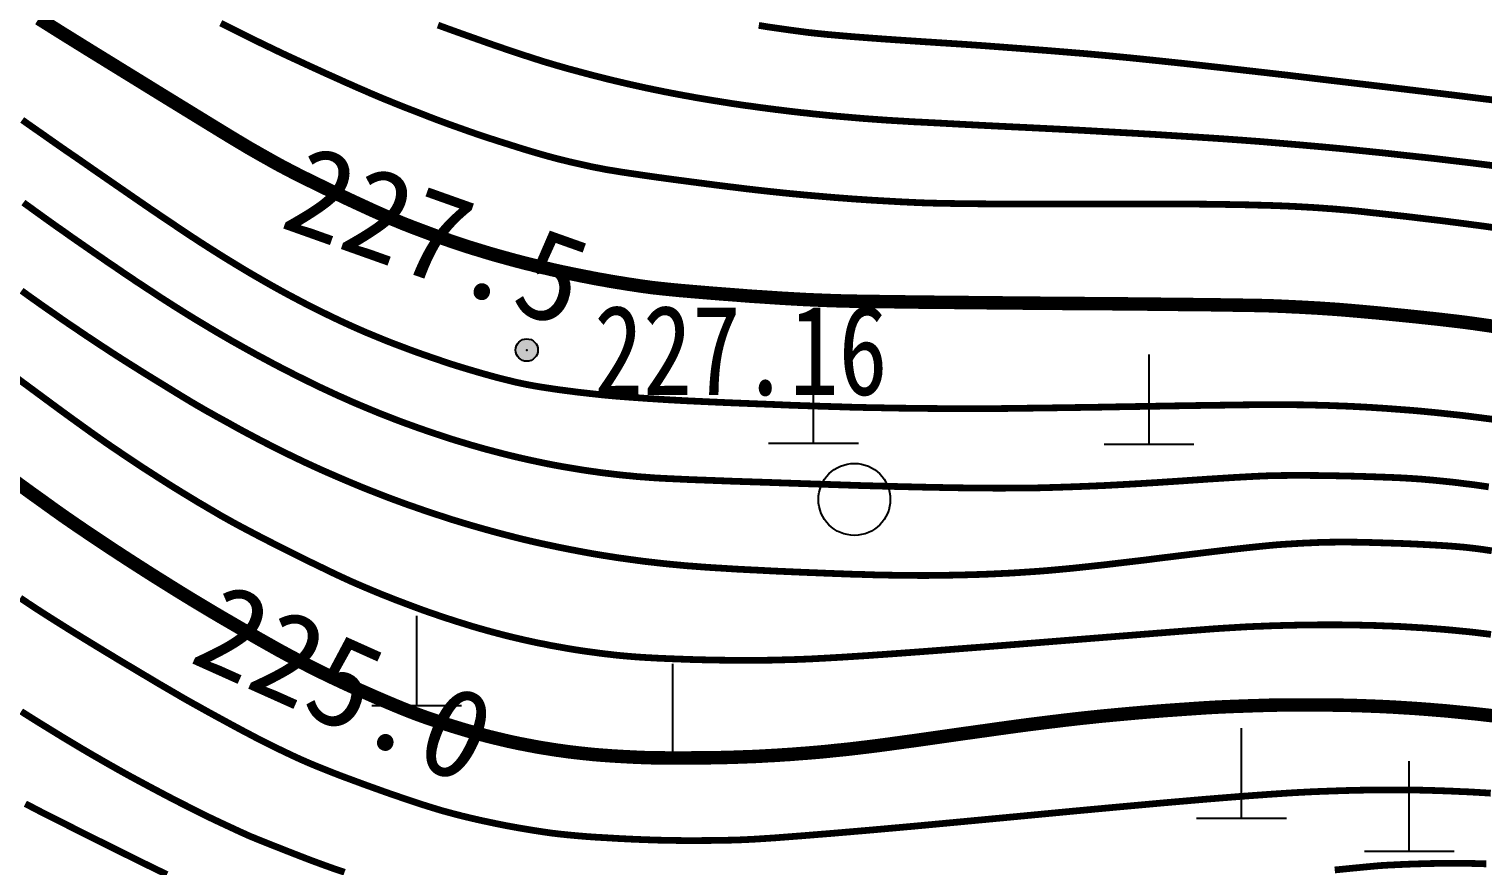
# Model space of a CAD drawing. Extents: x 36524600 to 36525730, y 2746759 to 2747713.
# Drawn here: x 36525076.97 to 36525093.15, y 2747441.05 to 2747450.36 of the extents above; entities that cross this region are included whole.
import ezdxf
from ezdxf.enums import TextEntityAlignment as Align

# ---------------------------------------------------------------- set-up
doc = ezdxf.new("R2010")
doc.units = 0
doc.header["$LTSCALE"] = 1000
doc.header["$MEASUREMENT"] = 0
for name, color, linetype in [('DGX', 251, 'Continuous'), ('DLDW', 11, 'Continuous'), ('GCD', 252, 'Continuous'), ('PP-DX-PT', 251, 'Continuous'), ('ZBTZ', 3, 'Continuous'), ('ZDH', 1, 'Continuous')]:
    doc.layers.add(name, color=color, linetype=linetype)
doc.styles.add('正等线体', font='宋体.shx', dxfattribs={"bigfont": '@@gbcbig.shx'})

# ---------------------------------------------------------------- blocks, each defined once
blk = doc.blocks.new('gc326')
blk.add_circle((0, 0), 0.8)
blk = doc.blocks.new('gc200')
h = blk.add_hatch(color=256)
edge = h.paths.add_edge_path()
edge.add_arc((0, 0), 0.25, 0, 360)
blk.add_circle((0, 0), 0.25)
blk = doc.blocks.new('Gc111')
for p, q in [((0, 0), (0, 2)), ((-1, 0), (1, 0))]:
    blk.add_line(p, q)
blk = doc.blocks.new('dxt')
at = {"layer": 'DGX', "color": 253, "linetype": 'Continuous', "flags": 128}
for points, const_width in [([(36525078.507, 2747440.954), (36525078.358, 2747441.026), (36525078.197, 2747441.105), (36525078.025, 2747441.19), (36525077.841, 2747441.282), (36525077.66, 2747441.372), (36525077.496, 2747441.454), (36525077.35, 2747441.528), (36525077.22, 2747441.594), (36525077.106, 2747441.651), (36525077.01, 2747441.701), (36525076.931, 2747441.742)], 0.075), ([(36525093.189, 2747441.073), (36525093.139, 2747441.074), (36525093.09, 2747441.076), (36525093.04, 2747441.077), (36525092.991, 2747441.078), (36525092.941, 2747441.078), (36525092.892, 2747441.079), (36525092.842, 2747441.079), (36525092.792, 2747441.079), (36525092.743, 2747441.079), (36525092.693, 2747441.078), (36525092.643, 2747441.078), (36525092.594, 2747441.077), (36525092.544, 2747441.076), (36525092.495, 2747441.075), (36525092.445, 2747441.073), (36525092.395, 2747441.072), (36525092.346, 2747441.07), (36525092.296, 2747441.068), (36525092.247, 2747441.066), (36525092.197, 2747441.064), (36525092.148, 2747441.061), (36525092.098, 2747441.059), (36525092.048, 2747441.056), (36525091.999, 2747441.053), (36525091.911, 2747441.045), (36525091.745, 2747441.029), (36525091.501, 2747441.005)], 0.075), ([(36525080.483, 2747440.979), (36525080.357, 2747441.022), (36525080.232, 2747441.067), (36525080.107, 2747441.113), (36525079.983, 2747441.161), (36525079.865, 2747441.207), (36525079.761, 2747441.248), (36525079.67, 2747441.284), (36525079.592, 2747441.315), (36525079.527, 2747441.341), (36525079.476, 2747441.362), (36525079.438, 2747441.377), (36525079.413, 2747441.388), (36525079.391, 2747441.398), (36525079.363, 2747441.411), (36525079.329, 2747441.426), (36525079.288, 2747441.445), (36525079.241, 2747441.467), (36525079.187, 2747441.492), (36525079.127, 2747441.52), (36525079.061, 2747441.551), (36525078.987, 2747441.586), (36525078.905, 2747441.626), (36525078.815, 2747441.671), (36525078.717, 2747441.721), (36525078.61, 2747441.775), (36525078.495, 2747441.835), (36525078.372, 2747441.9), (36525078.241, 2747441.97), (36525078.104, 2747442.044), (36525077.963, 2747442.122), (36525077.819, 2747442.204), (36525077.671, 2747442.289), (36525077.52, 2747442.378), (36525077.365, 2747442.471), (36525077.207, 2747442.568), (36525077.045, 2747442.668), (36525076.885, 2747442.769)], 0.075), ([(36525076.875, 2747444.031), (36525076.96, 2747443.973), (36525077.056, 2747443.91), (36525077.163, 2747443.841), (36525077.28, 2747443.767), (36525077.409, 2747443.686), (36525077.548, 2747443.6), (36525077.697, 2747443.509), (36525077.858, 2747443.411), (36525078.019, 2747443.314), (36525078.17, 2747443.224), (36525078.311, 2747443.14), (36525078.442, 2747443.062), (36525078.564, 2747442.991), (36525078.675, 2747442.926), (36525078.777, 2747442.868), (36525078.869, 2747442.817), (36525078.955, 2747442.769), (36525079.037, 2747442.724), (36525079.118, 2747442.68), (36525079.195, 2747442.638), (36525079.269, 2747442.598), (36525079.341, 2747442.559), (36525079.41, 2747442.523), (36525079.476, 2747442.488), (36525079.541, 2747442.454), (36525079.607, 2747442.421), (36525079.672, 2747442.389), (36525079.738, 2747442.356), (36525079.803, 2747442.325), (36525079.87, 2747442.293), (36525079.936, 2747442.262), (36525080.002, 2747442.232), (36525080.073, 2747442.201), (36525080.153, 2747442.167), (36525080.242, 2747442.131), (36525080.34, 2747442.092), (36525080.446, 2747442.051), (36525080.562, 2747442.008), (36525080.686, 2747441.962), (36525080.819, 2747441.914), (36525080.953, 2747441.866), (36525081.078, 2747441.823), (36525081.194, 2747441.783), (36525081.303, 2747441.747), (36525081.403, 2747441.715), (36525081.494, 2747441.687), (36525081.577, 2747441.662), (36525081.652, 2747441.642), (36525081.723, 2747441.623), (36525081.794, 2747441.605), (36525081.864, 2747441.588), (36525081.936, 2747441.571), (36525082.007, 2747441.555), (36525082.078, 2747441.54), (36525082.149, 2747441.525), (36525082.221, 2747441.51), (36525082.293, 2747441.496), (36525082.365, 2747441.483), (36525082.436, 2747441.47), (36525082.508, 2747441.458), (36525082.58, 2747441.446), (36525082.653, 2747441.435), (36525082.725, 2747441.424), (36525082.797, 2747441.414), (36525082.874, 2747441.405), (36525082.96, 2747441.396), (36525083.056, 2747441.387), (36525083.161, 2747441.378), (36525083.274, 2747441.37), (36525083.398, 2747441.363), (36525083.53, 2747441.355), (36525083.672, 2747441.348), (36525083.818, 2747441.342), (36525083.964, 2747441.337), (36525084.11, 2747441.334), (36525084.257, 2747441.332), (36525084.403, 2747441.332), (36525084.55, 2747441.333), (36525084.696, 2747441.335), (36525084.843, 2747441.338), (36525085.02, 2747441.346), (36525085.258, 2747441.361), (36525085.557, 2747441.384), (36525085.917, 2747441.413), (36525086.339, 2747441.449), (36525086.821, 2747441.492), (36525087.364, 2747441.543), (36525087.969, 2747441.6), (36525088.576, 2747441.658), (36525089.127, 2747441.709), (36525089.624, 2747441.754), (36525090.064, 2747441.792), (36525090.449, 2747441.823), (36525090.779, 2747441.847), (36525091.053, 2747441.865), (36525091.271, 2747441.876), (36525091.458, 2747441.883), (36525091.637, 2747441.889), (36525091.808, 2747441.893), (36525091.971, 2747441.895), (36525092.125, 2747441.896), (36525092.272, 2747441.896), (36525092.411, 2747441.894), (36525092.543, 2747441.891), (36525092.666, 2747441.887), (36525092.781, 2747441.883), (36525092.888, 2747441.878), (36525092.987, 2747441.874), (36525093.078, 2747441.869), (36525093.162, 2747441.864), (36525093.237, 2747441.859)], 0.075), ([(36525093.284, 2747442.717), (36525093.203, 2747442.727), (36525093.123, 2747442.736), (36525093.042, 2747442.745), (36525092.961, 2747442.753), (36525092.881, 2747442.761), (36525092.8, 2747442.769), (36525092.719, 2747442.777), (36525092.639, 2747442.783), (36525092.558, 2747442.79), (36525092.477, 2747442.796), (36525092.396, 2747442.802), (36525092.315, 2747442.807), (36525092.234, 2747442.812), (36525092.154, 2747442.817), (36525092.073, 2747442.821), (36525091.992, 2747442.825), (36525091.911, 2747442.828), (36525091.83, 2747442.831), (36525091.749, 2747442.834), (36525091.668, 2747442.836), (36525091.587, 2747442.838), (36525091.506, 2747442.839), (36525091.425, 2747442.84), (36525091.344, 2747442.841), (36525091.263, 2747442.841), (36525091.185, 2747442.841), (36525091.115, 2747442.841), (36525091.052, 2747442.841), (36525090.997, 2747442.841), (36525090.949, 2747442.841), (36525090.908, 2747442.841), (36525090.874, 2747442.84), (36525090.848, 2747442.84), (36525090.821, 2747442.839), (36525090.785, 2747442.838), (36525090.741, 2747442.837), (36525090.688, 2747442.835), (36525090.626, 2747442.833), (36525090.555, 2747442.831), (36525090.476, 2747442.828), (36525090.388, 2747442.825), (36525090.29, 2747442.821), (36525090.18, 2747442.816), (36525090.059, 2747442.809), (36525089.927, 2747442.8), (36525089.783, 2747442.79), (36525089.627, 2747442.779), (36525089.46, 2747442.766), (36525089.282, 2747442.751), (36525089.095, 2747442.734), (36525088.902, 2747442.716), (36525088.703, 2747442.695), (36525088.499, 2747442.672), (36525088.288, 2747442.646), (36525088.072, 2747442.619), (36525087.85, 2747442.589), (36525087.622, 2747442.557), (36525087.4, 2747442.526), (36525087.197, 2747442.497), (36525087.012, 2747442.471), (36525086.846, 2747442.447), (36525086.698, 2747442.427), (36525086.569, 2747442.409), (36525086.458, 2747442.394), (36525086.366, 2747442.382), (36525086.283, 2747442.372), (36525086.2, 2747442.362), (36525086.116, 2747442.352), (36525086.033, 2747442.343), (36525085.95, 2747442.335), (36525085.867, 2747442.326), (36525085.784, 2747442.318), (36525085.7, 2747442.311), (36525085.617, 2747442.304), (36525085.534, 2747442.298), (36525085.45, 2747442.291), (36525085.367, 2747442.286), (36525085.283, 2747442.28), (36525085.2, 2747442.276), (36525085.116, 2747442.271), (36525085.033, 2747442.267), (36525084.949, 2747442.264), (36525084.866, 2747442.261), (36525084.782, 2747442.258), (36525084.698, 2747442.256), (36525084.615, 2747442.254), (36525084.531, 2747442.253), (36525084.447, 2747442.252), (36525084.364, 2747442.252), (36525084.284, 2747442.251), (36525084.21, 2747442.251), (36525084.144, 2747442.251), (36525084.084, 2747442.251), (36525084.032, 2747442.252), (36525083.986, 2747442.252), (36525083.948, 2747442.252), (36525083.916, 2747442.253), (36525083.885, 2747442.253), (36525083.849, 2747442.254), (36525083.808, 2747442.256), (36525083.761, 2747442.258), (36525083.71, 2747442.26), (36525083.654, 2747442.263), (36525083.592, 2747442.266), (36525083.526, 2747442.27), (36525083.457, 2747442.274), (36525083.388, 2747442.279), (36525083.319, 2747442.284), (36525083.25, 2747442.29), (36525083.182, 2747442.297), (36525083.113, 2747442.304), (36525083.044, 2747442.312), (36525082.976, 2747442.32), (36525082.907, 2747442.33), (36525082.839, 2747442.339), (36525082.77, 2747442.35), (36525082.702, 2747442.361), (36525082.634, 2747442.372), (36525082.566, 2747442.385), (36525082.498, 2747442.398), (36525082.43, 2747442.411), (36525082.363, 2747442.425), (36525082.295, 2747442.44), (36525082.228, 2747442.456), (36525082.161, 2747442.472), (36525082.094, 2747442.488), (36525082.027, 2747442.506), (36525081.96, 2747442.523), (36525081.893, 2747442.542), (36525081.827, 2747442.561), (36525081.761, 2747442.581), (36525081.695, 2747442.601), (36525081.628, 2747442.622), (36525081.563, 2747442.643), (36525081.497, 2747442.665), (36525081.431, 2747442.687), (36525081.366, 2747442.71), (36525081.297, 2747442.735), (36525081.22, 2747442.764), (36525081.135, 2747442.798), (36525081.043, 2747442.836), (36525080.943, 2747442.878), (36525080.836, 2747442.924), (36525080.721, 2747442.975), (36525080.598, 2747443.029), (36525080.472, 2747443.087), (36525080.348, 2747443.145), (36525080.224, 2747443.205), (36525080.102, 2747443.266), (36525079.981, 2747443.328), (36525079.862, 2747443.391), (36525079.744, 2747443.455), (36525079.627, 2747443.521), (36525079.512, 2747443.586), (36525079.401, 2747443.65), (36525079.294, 2747443.712), (36525079.191, 2747443.772), (36525079.091, 2747443.83), (36525078.995, 2747443.887), (36525078.902, 2747443.943), (36525078.813, 2747443.996), (36525078.726, 2747444.049), (36525078.64, 2747444.102), (36525078.553, 2747444.156), (36525078.467, 2747444.21), (36525078.38, 2747444.264), (36525078.295, 2747444.318), (36525078.209, 2747444.373), (36525078.123, 2747444.428), (36525078.038, 2747444.483), (36525077.952, 2747444.539), (36525077.867, 2747444.595), (36525077.783, 2747444.651), (36525077.698, 2747444.707), (36525077.614, 2747444.764), (36525077.529, 2747444.821), (36525077.445, 2747444.879), (36525077.352, 2747444.943), (36525077.241, 2747445.022), (36525077.112, 2747445.115), (36525076.964, 2747445.221), (36525076.798, 2747445.342)], 0.15), ([(36525076.889, 2747447.45), (36525076.979, 2747447.385), (36525077.069, 2747447.321), (36525077.16, 2747447.257), (36525077.251, 2747447.194), (36525077.342, 2747447.13), (36525077.433, 2747447.068), (36525077.525, 2747447.006), (36525077.616, 2747446.944), (36525077.709, 2747446.883), (36525077.801, 2747446.822), (36525077.894, 2747446.761), (36525077.987, 2747446.701), (36525078.08, 2747446.642), (36525078.174, 2747446.583), (36525078.268, 2747446.524), (36525078.362, 2747446.466), (36525078.452, 2747446.411), (36525078.533, 2747446.361), (36525078.606, 2747446.316), (36525078.67, 2747446.277), (36525078.725, 2747446.244), (36525078.772, 2747446.215), (36525078.81, 2747446.193), (36525078.839, 2747446.175), (36525078.868, 2747446.159), (36525078.904, 2747446.138), (36525078.947, 2747446.113), (36525078.998, 2747446.085), (36525079.056, 2747446.052), (36525079.122, 2747446.016), (36525079.195, 2747445.976), (36525079.275, 2747445.931), (36525079.359, 2747445.885), (36525079.444, 2747445.84), (36525079.529, 2747445.795), (36525079.614, 2747445.751), (36525079.7, 2747445.707), (36525079.786, 2747445.664), (36525079.872, 2747445.622), (36525079.959, 2747445.58), (36525080.045, 2747445.539), (36525080.132, 2747445.499), (36525080.22, 2747445.459), (36525080.308, 2747445.42), (36525080.396, 2747445.382), (36525080.484, 2747445.344), (36525080.572, 2747445.307), (36525080.661, 2747445.27), (36525080.75, 2747445.234), (36525080.84, 2747445.199), (36525080.929, 2747445.164), (36525081.019, 2747445.13), (36525081.109, 2747445.097), (36525081.199, 2747445.064), (36525081.29, 2747445.033), (36525081.381, 2747445.001), (36525081.472, 2747444.971), (36525081.563, 2747444.941), (36525081.654, 2747444.911), (36525081.746, 2747444.883), (36525081.838, 2747444.855), (36525081.93, 2747444.828), (36525082.022, 2747444.802), (36525082.115, 2747444.776), (36525082.207, 2747444.751), (36525082.3, 2747444.727), (36525082.393, 2747444.703), (36525082.486, 2747444.68), (36525082.58, 2747444.658), (36525082.673, 2747444.637), (36525082.767, 2747444.617), (36525082.861, 2747444.597), (36525082.955, 2747444.578), (36525083.049, 2747444.56), (36525083.144, 2747444.542), (36525083.238, 2747444.525), (36525083.333, 2747444.509), (36525083.427, 2747444.494), (36525083.522, 2747444.479), (36525083.617, 2747444.466), (36525083.712, 2747444.453), (36525083.807, 2747444.44), (36525083.903, 2747444.429), (36525083.998, 2747444.418), (36525084.093, 2747444.408), (36525084.189, 2747444.399), (36525084.284, 2747444.39), (36525084.38, 2747444.383), (36525084.48, 2747444.375), (36525084.588, 2747444.368), (36525084.706, 2747444.361), (36525084.831, 2747444.353), (36525084.965, 2747444.346), (36525085.108, 2747444.339), (36525085.259, 2747444.331), (36525085.419, 2747444.324), (36525085.58, 2747444.317), (36525085.733, 2747444.311), (36525085.879, 2747444.305), (36525086.017, 2747444.3), (36525086.148, 2747444.295), (36525086.272, 2747444.292), (36525086.389, 2747444.288), (36525086.498, 2747444.286), (36525086.604, 2747444.284), (36525086.709, 2747444.282), (36525086.815, 2747444.282), (36525086.921, 2747444.281), (36525087.026, 2747444.282), (36525087.132, 2747444.283), (36525087.237, 2747444.285), (36525087.343, 2747444.287), (36525087.449, 2747444.29), (36525087.554, 2747444.293), (36525087.66, 2747444.297), (36525087.765, 2747444.302), (36525087.871, 2747444.307), (36525087.976, 2747444.313), (36525088.082, 2747444.32), (36525088.187, 2747444.327), (36525088.301, 2747444.336), (36525088.433, 2747444.348), (36525088.583, 2747444.362), (36525088.751, 2747444.38), (36525088.937, 2747444.4), (36525089.14, 2747444.424), (36525089.361, 2747444.45), (36525089.6, 2747444.48), (36525089.837, 2747444.509), (36525090.051, 2747444.535), (36525090.242, 2747444.558), (36525090.411, 2747444.577), (36525090.557, 2747444.593), (36525090.681, 2747444.606), (36525090.782, 2747444.616), (36525090.86, 2747444.623), (36525090.928, 2747444.628), (36525090.995, 2747444.632), (36525091.062, 2747444.636), (36525091.129, 2747444.64), (36525091.197, 2747444.643), (36525091.264, 2747444.646), (36525091.331, 2747444.649), (36525091.399, 2747444.651), (36525091.47, 2747444.652), (36525091.55, 2747444.653), (36525091.638, 2747444.653), (36525091.735, 2747444.652), (36525091.84, 2747444.65), (36525091.954, 2747444.647), (36525092.076, 2747444.643), (36525092.206, 2747444.639), (36525092.336, 2747444.634), (36525092.458, 2747444.628), (36525092.572, 2747444.622), (36525092.677, 2747444.616), (36525092.773, 2747444.61), (36525092.861, 2747444.603), (36525092.941, 2747444.596), (36525093.012, 2747444.588), (36525093.083, 2747444.58), (36525093.162, 2747444.569), (36525093.249, 2747444.556)], 0.075), ([(36525076.896, 2747449.35), (36525077.001, 2747449.276), (36525077.116, 2747449.196), (36525077.241, 2747449.108), (36525077.376, 2747449.014), (36525077.522, 2747448.914), (36525077.677, 2747448.806), (36525077.842, 2747448.692), (36525078.007, 2747448.578), (36525078.162, 2747448.471), (36525078.306, 2747448.372), (36525078.44, 2747448.281), (36525078.565, 2747448.197), (36525078.678, 2747448.121), (36525078.782, 2747448.052), (36525078.875, 2747447.991), (36525078.964, 2747447.934), (36525079.052, 2747447.878), (36525079.141, 2747447.822), (36525079.231, 2747447.767), (36525079.321, 2747447.712), (36525079.411, 2747447.658), (36525079.502, 2747447.605), (36525079.593, 2747447.552), (36525079.685, 2747447.5), (36525079.777, 2747447.449), (36525079.869, 2747447.399), (36525079.962, 2747447.35), (36525080.055, 2747447.301), (36525080.149, 2747447.254), (36525080.243, 2747447.207), (36525080.337, 2747447.161), (36525080.432, 2747447.116), (36525080.527, 2747447.072), (36525080.623, 2747447.029), (36525080.719, 2747446.987), (36525080.816, 2747446.947), (36525080.913, 2747446.907), (36525081.011, 2747446.868), (36525081.109, 2747446.831), (36525081.207, 2747446.794), (36525081.303, 2747446.759), (36525081.397, 2747446.726), (36525081.49, 2747446.694), (36525081.581, 2747446.663), (36525081.671, 2747446.633), (36525081.76, 2747446.605), (36525081.846, 2747446.579), (36525081.931, 2747446.554), (36525082.013, 2747446.53), (36525082.092, 2747446.508), (36525082.168, 2747446.487), (36525082.241, 2747446.468), (36525082.312, 2747446.451), (36525082.379, 2747446.434), (36525082.444, 2747446.42), (36525082.511, 2747446.406), (36525082.587, 2747446.392), (36525082.671, 2747446.378), (36525082.762, 2747446.364), (36525082.863, 2747446.349), (36525082.971, 2747446.335), (36525083.087, 2747446.32), (36525083.212, 2747446.306), (36525083.348, 2747446.291), (36525083.501, 2747446.277), (36525083.669, 2747446.264), (36525083.854, 2747446.251), (36525084.054, 2747446.238), (36525084.27, 2747446.226), (36525084.502, 2747446.215), (36525084.75, 2747446.204), (36525084.998, 2747446.194), (36525085.229, 2747446.185), (36525085.446, 2747446.176), (36525085.646, 2747446.169), (36525085.83, 2747446.163), (36525085.999, 2747446.158), (36525086.151, 2747446.153), (36525086.288, 2747446.15), (36525086.417, 2747446.148), (36525086.545, 2747446.145), (36525086.674, 2747446.143), (36525086.803, 2747446.142), (36525086.932, 2747446.14), (36525087.06, 2747446.139), (36525087.189, 2747446.138), (36525087.318, 2747446.137), (36525087.459, 2747446.137), (36525087.625, 2747446.138), (36525087.817, 2747446.139), (36525088.033, 2747446.142), (36525088.275, 2747446.145), (36525088.541, 2747446.149), (36525088.832, 2747446.153), (36525089.149, 2747446.159), (36525089.463, 2747446.164), (36525089.748, 2747446.169), (36525090.003, 2747446.173), (36525090.23, 2747446.176), (36525090.426, 2747446.179), (36525090.594, 2747446.181), (36525090.732, 2747446.182), (36525090.841, 2747446.182), (36525090.934, 2747446.182), (36525091.028, 2747446.181), (36525091.122, 2747446.18), (36525091.216, 2747446.179), (36525091.31, 2747446.176), (36525091.404, 2747446.174), (36525091.498, 2747446.17), (36525091.592, 2747446.167), (36525091.686, 2747446.163), (36525091.78, 2747446.158), (36525091.874, 2747446.153), (36525091.967, 2747446.147), (36525092.061, 2747446.141), (36525092.155, 2747446.134), (36525092.248, 2747446.127), (36525092.342, 2747446.12), (36525092.436, 2747446.112), (36525092.529, 2747446.103), (36525092.623, 2747446.094), (36525092.716, 2747446.084), (36525092.81, 2747446.074), (36525092.903, 2747446.064), (36525092.996, 2747446.053), (36525093.09, 2747446.041), (36525093.183, 2747446.029), (36525093.276, 2747446.017)], 0.075), ([(36525079.106, 2747450.427), (36525079.178, 2747450.391), (36525079.249, 2747450.355), (36525079.32, 2747450.319), (36525079.392, 2747450.283), (36525079.464, 2747450.248), (36525079.535, 2747450.213), (36525079.607, 2747450.178), (36525079.679, 2747450.144), (36525079.751, 2747450.109), (36525079.823, 2747450.075), (36525079.896, 2747450.041), (36525079.968, 2747450.008), (36525080.039, 2747449.975), (36525080.106, 2747449.944), (36525080.17, 2747449.915), (36525080.231, 2747449.887), (36525080.288, 2747449.861), (36525080.342, 2747449.837), (36525080.393, 2747449.814), (36525080.44, 2747449.793), (36525080.485, 2747449.772), (36525080.532, 2747449.752), (36525080.579, 2747449.731), (36525080.626, 2747449.71), (36525080.675, 2747449.689), (36525080.723, 2747449.668), (36525080.773, 2747449.646), (36525080.823, 2747449.625), (36525080.877, 2747449.602), (36525080.937, 2747449.577), (36525081.004, 2747449.55), (36525081.078, 2747449.52), (36525081.158, 2747449.488), (36525081.244, 2747449.455), (36525081.337, 2747449.419), (36525081.436, 2747449.38), (36525081.539, 2747449.341), (36525081.642, 2747449.303), (36525081.746, 2747449.266), (36525081.85, 2747449.229), (36525081.953, 2747449.193), (36525082.058, 2747449.158), (36525082.162, 2747449.124), (36525082.267, 2747449.091), (36525082.368, 2747449.059), (36525082.463, 2747449.029), (36525082.552, 2747449.002), (36525082.634, 2747448.978), (36525082.71, 2747448.956), (36525082.78, 2747448.937), (36525082.843, 2747448.92), (36525082.899, 2747448.906), (36525082.953, 2747448.893), (36525083.006, 2747448.88), (36525083.06, 2747448.868), (36525083.113, 2747448.856), (36525083.167, 2747448.844), (36525083.22, 2747448.832), (36525083.274, 2747448.821), (36525083.328, 2747448.811), (36525083.388, 2747448.799), (36525083.461, 2747448.787), (36525083.546, 2747448.773), (36525083.644, 2747448.758), (36525083.754, 2747448.742), (36525083.877, 2747448.724), (36525084.013, 2747448.705), (36525084.161, 2747448.685), (36525084.312, 2747448.665), (36525084.457, 2747448.646), (36525084.596, 2747448.628), (36525084.729, 2747448.611), (36525084.855, 2747448.596), (36525084.976, 2747448.581), (36525085.09, 2747448.568), (36525085.198, 2747448.556), (36525085.302, 2747448.545), (36525085.407, 2747448.534), (36525085.512, 2747448.524), (36525085.617, 2747448.514), (36525085.722, 2747448.505), (36525085.827, 2747448.496), (36525085.932, 2747448.487), (36525086.037, 2747448.479), (36525086.142, 2747448.471), (36525086.247, 2747448.464), (36525086.352, 2747448.457), (36525086.457, 2747448.451), (36525086.562, 2747448.445), (36525086.668, 2747448.439), (36525086.773, 2747448.434), (36525086.878, 2747448.429), (36525086.996, 2747448.425), (36525087.141, 2747448.422), (36525087.312, 2747448.419), (36525087.509, 2747448.417), (36525087.733, 2747448.415), (36525087.983, 2747448.414), (36525088.259, 2747448.414), (36525088.561, 2747448.414), (36525088.865, 2747448.415), (36525089.144, 2747448.415), (36525089.399, 2747448.415), (36525089.63, 2747448.415), (36525089.837, 2747448.414), (36525090.02, 2747448.413), (36525090.178, 2747448.411), (36525090.312, 2747448.409), (36525090.431, 2747448.407), (36525090.541, 2747448.405), (36525090.644, 2747448.402), (36525090.739, 2747448.4), (36525090.827, 2747448.397), (36525090.907, 2747448.394), (36525090.98, 2747448.391), (36525091.045, 2747448.388), (36525091.105, 2747448.385), (36525091.166, 2747448.381), (36525091.227, 2747448.378), (36525091.288, 2747448.374), (36525091.349, 2747448.37), (36525091.41, 2747448.365), (36525091.471, 2747448.361), (36525091.532, 2747448.356), (36525091.6, 2747448.35), (36525091.684, 2747448.343), (36525091.783, 2747448.333), (36525091.896, 2747448.32), (36525092.025, 2747448.306), (36525092.17, 2747448.29), (36525092.329, 2747448.272), (36525092.503, 2747448.251), (36525092.682, 2747448.23), (36525092.855, 2747448.208), (36525093.022, 2747448.186), (36525093.182, 2747448.165), (36525093.337, 2747448.143)], 0.075), ([(36525093.375, 2747449.558), (36525093.155, 2747449.585), (36525092.891, 2747449.618), (36525092.586, 2747449.655), (36525092.237, 2747449.697), (36525091.846, 2747449.744), (36525091.413, 2747449.795), (36525090.974, 2747449.848), (36525090.564, 2747449.895), (36525090.184, 2747449.938), (36525089.833, 2747449.977), (36525089.513, 2747450.011), (36525089.222, 2747450.041), (36525088.961, 2747450.066), (36525088.73, 2747450.087), (36525088.512, 2747450.105), (36525088.293, 2747450.123), (36525088.071, 2747450.14), (36525087.847, 2747450.157), (36525087.622, 2747450.174), (36525087.394, 2747450.19), (36525087.164, 2747450.205), (36525086.932, 2747450.22), (36525086.707, 2747450.235), (36525086.501, 2747450.249), (36525086.312, 2747450.263), (36525086.141, 2747450.276), (36525085.988, 2747450.289), (36525085.853, 2747450.301), (36525085.735, 2747450.313), (36525085.635, 2747450.324), (36525085.544, 2747450.336), (36525085.454, 2747450.348), (36525085.363, 2747450.361), (36525085.272, 2747450.374), (36525085.182, 2747450.387), (36525085.092, 2747450.402)], 0.075), ([(36525076.831, 2747446.483), (36525076.981, 2747446.372), (36525077.118, 2747446.271), (36525077.241, 2747446.18), (36525077.35, 2747446.1), (36525077.445, 2747446.031), (36525077.527, 2747445.972), (36525077.595, 2747445.923), (36525077.656, 2747445.879), (36525077.717, 2747445.836), (36525077.778, 2747445.793), (36525077.839, 2747445.75), (36525077.901, 2747445.708), (36525077.963, 2747445.666), (36525078.025, 2747445.624), (36525078.087, 2747445.582), (36525078.15, 2747445.54), (36525078.212, 2747445.499), (36525078.275, 2747445.458), (36525078.338, 2747445.418), (36525078.401, 2747445.377), (36525078.464, 2747445.337), (36525078.527, 2747445.297), (36525078.591, 2747445.257), (36525078.654, 2747445.218), (36525078.718, 2747445.179), (36525078.782, 2747445.14), (36525078.846, 2747445.101), (36525078.911, 2747445.063), (36525078.975, 2747445.025), (36525079.04, 2747444.987), (36525079.104, 2747444.949), (36525079.174, 2747444.91), (36525079.251, 2747444.867), (36525079.338, 2747444.82), (36525079.433, 2747444.77), (36525079.536, 2747444.716), (36525079.649, 2747444.658), (36525079.769, 2747444.597), (36525079.899, 2747444.532), (36525080.028, 2747444.467), (36525080.15, 2747444.408), (36525080.264, 2747444.353), (36525080.369, 2747444.302), (36525080.466, 2747444.257), (36525080.555, 2747444.216), (36525080.637, 2747444.18), (36525080.71, 2747444.149), (36525080.779, 2747444.12), (36525080.848, 2747444.091), (36525080.917, 2747444.063), (36525080.987, 2747444.036), (36525081.056, 2747444.008), (36525081.126, 2747443.982), (36525081.196, 2747443.955), (36525081.266, 2747443.929), (36525081.336, 2747443.903), (36525081.406, 2747443.878), (36525081.477, 2747443.854), (36525081.548, 2747443.829), (36525081.618, 2747443.806), (36525081.689, 2747443.783), (36525081.761, 2747443.76), (36525081.832, 2747443.738), (36525081.903, 2747443.716), (36525081.975, 2747443.695), (36525082.046, 2747443.675), (36525082.118, 2747443.655), (36525082.19, 2747443.636), (36525082.262, 2747443.617), (36525082.334, 2747443.599), (36525082.407, 2747443.582), (36525082.479, 2747443.565), (36525082.552, 2747443.549), (36525082.625, 2747443.533), (36525082.698, 2747443.519), (36525082.771, 2747443.504), (36525082.844, 2747443.491), (36525082.917, 2747443.478), (36525082.99, 2747443.465), (36525083.064, 2747443.453), (36525083.137, 2747443.442), (36525083.211, 2747443.432), (36525083.285, 2747443.422), (36525083.358, 2747443.412), (36525083.432, 2747443.404), (36525083.506, 2747443.395), (36525083.58, 2747443.388), (36525083.659, 2747443.381), (36525083.747, 2747443.374), (36525083.845, 2747443.368), (36525083.952, 2747443.362), (36525084.068, 2747443.357), (36525084.194, 2747443.352), (36525084.329, 2747443.347), (36525084.474, 2747443.343), (36525084.624, 2747443.34), (36525084.773, 2747443.338), (36525084.922, 2747443.337), (36525085.072, 2747443.338), (36525085.221, 2747443.339), (36525085.37, 2747443.343), (36525085.52, 2747443.347), (36525085.669, 2747443.353), (36525085.838, 2747443.362), (36525086.046, 2747443.374), (36525086.294, 2747443.39), (36525086.581, 2747443.41), (36525086.908, 2747443.434), (36525087.274, 2747443.462), (36525087.679, 2747443.493), (36525088.124, 2747443.528), (36525088.563, 2747443.563), (36525088.953, 2747443.594), (36525089.293, 2747443.621), (36525089.583, 2747443.644), (36525089.824, 2747443.663), (36525090.015, 2747443.677), (36525090.156, 2747443.688), (36525090.247, 2747443.694), (36525090.314, 2747443.698), (36525090.38, 2747443.702), (36525090.447, 2747443.706), (36525090.513, 2747443.71), (36525090.58, 2747443.713), (36525090.647, 2747443.716), (36525090.713, 2747443.718), (36525090.78, 2747443.721), (36525090.846, 2747443.723), (36525090.913, 2747443.725), (36525090.98, 2747443.727), (36525091.046, 2747443.728), (36525091.113, 2747443.73), (36525091.18, 2747443.731), (36525091.246, 2747443.731), (36525091.313, 2747443.732), (36525091.379, 2747443.732), (36525091.446, 2747443.732), (36525091.513, 2747443.732), (36525091.579, 2747443.732), (36525091.646, 2747443.731), (36525091.713, 2747443.73), (36525091.779, 2747443.729), (36525091.846, 2747443.727), (36525091.913, 2747443.726), (36525091.979, 2747443.724), (36525092.046, 2747443.721), (36525092.112, 2747443.719), (36525092.179, 2747443.716), (36525092.245, 2747443.713), (36525092.312, 2747443.709), (36525092.378, 2747443.705), (36525092.445, 2747443.701), (36525092.511, 2747443.697), (36525092.578, 2747443.692), (36525092.644, 2747443.687), (36525092.71, 2747443.682), (36525092.777, 2747443.676), (36525092.843, 2747443.67), (36525092.909, 2747443.663), (36525092.975, 2747443.657), (36525093.042, 2747443.65), (36525093.108, 2747443.642), (36525093.174, 2747443.634), (36525093.24, 2747443.626)], 0.075), ([(36525076.909, 2747448.43), (36525076.983, 2747448.377), (36525077.057, 2747448.323), (36525077.131, 2747448.27), (36525077.205, 2747448.217), (36525077.279, 2747448.164), (36525077.354, 2747448.112), (36525077.428, 2747448.059), (36525077.503, 2747448.007), (36525077.578, 2747447.955), (36525077.65, 2747447.905), (36525077.718, 2747447.858), (36525077.782, 2747447.814), (36525077.841, 2747447.773), (36525077.896, 2747447.736), (36525077.946, 2747447.702), (36525077.991, 2747447.671), (36525078.032, 2747447.643), (36525078.072, 2747447.616), (36525078.114, 2747447.588), (36525078.158, 2747447.558), (36525078.205, 2747447.527), (36525078.253, 2747447.495), (36525078.304, 2747447.462), (36525078.358, 2747447.427), (36525078.413, 2747447.39), (36525078.47, 2747447.353), (36525078.527, 2747447.317), (36525078.584, 2747447.28), (36525078.642, 2747447.244), (36525078.699, 2747447.208), (36525078.757, 2747447.172), (36525078.814, 2747447.137), (36525078.872, 2747447.102), (36525078.93, 2747447.067), (36525078.988, 2747447.032), (36525079.047, 2747446.997), (36525079.105, 2747446.963), (36525079.164, 2747446.929), (36525079.222, 2747446.895), (36525079.281, 2747446.862), (36525079.34, 2747446.829), (36525079.399, 2747446.796), (36525079.459, 2747446.763), (36525079.518, 2747446.73), (36525079.578, 2747446.698), (36525079.638, 2747446.666), (36525079.697, 2747446.634), (36525079.757, 2747446.603), (36525079.817, 2747446.572), (36525079.878, 2747446.541), (36525079.938, 2747446.51), (36525079.999, 2747446.48), (36525080.059, 2747446.45), (36525080.12, 2747446.42), (36525080.181, 2747446.39), (36525080.242, 2747446.361), (36525080.303, 2747446.333), (36525080.365, 2747446.304), (36525080.426, 2747446.276), (36525080.488, 2747446.249), (36525080.55, 2747446.221), (36525080.612, 2747446.194), (36525080.674, 2747446.168), (36525080.736, 2747446.142), (36525080.799, 2747446.116), (36525080.862, 2747446.09), (36525080.925, 2747446.065), (36525080.987, 2747446.041), (36525081.051, 2747446.016), (36525081.114, 2747445.992), (36525081.177, 2747445.969), (36525081.241, 2747445.946), (36525081.304, 2747445.923), (36525081.368, 2747445.901), (36525081.432, 2747445.879), (36525081.496, 2747445.857), (36525081.561, 2747445.836), (36525081.625, 2747445.815), (36525081.689, 2747445.794), (36525081.754, 2747445.774), (36525081.819, 2747445.755), (36525081.883, 2747445.735), (36525081.948, 2747445.717), (36525082.013, 2747445.698), (36525082.079, 2747445.68), (36525082.144, 2747445.663), (36525082.209, 2747445.646), (36525082.275, 2747445.629), (36525082.34, 2747445.613), (36525082.406, 2747445.597), (36525082.472, 2747445.582), (36525082.538, 2747445.567), (36525082.604, 2747445.553), (36525082.67, 2747445.539), (36525082.736, 2747445.525), (36525082.802, 2747445.512), (36525082.869, 2747445.5), (36525082.935, 2747445.488), (36525083.002, 2747445.477), (36525083.068, 2747445.466), (36525083.135, 2747445.455), (36525083.202, 2747445.445), (36525083.268, 2747445.436), (36525083.335, 2747445.426), (36525083.402, 2747445.418), (36525083.469, 2747445.41), (36525083.537, 2747445.402), (36525083.604, 2747445.395), (36525083.671, 2747445.389), (36525083.738, 2747445.382), (36525083.805, 2747445.377), (36525083.873, 2747445.372), (36525083.94, 2747445.367), (36525084.029, 2747445.362), (36525084.16, 2747445.356), (36525084.333, 2747445.348), (36525084.549, 2747445.34), (36525084.808, 2747445.33), (36525085.109, 2747445.32), (36525085.452, 2747445.308), (36525085.838, 2747445.295), (36525086.231, 2747445.282), (36525086.596, 2747445.272), (36525086.932, 2747445.264), (36525087.24, 2747445.258), (36525087.52, 2747445.254), (36525087.771, 2747445.253), (36525087.994, 2747445.254), (36525088.189, 2747445.256), (36525088.371, 2747445.261), (36525088.555, 2747445.267), (36525088.742, 2747445.274), (36525088.931, 2747445.282), (36525089.123, 2747445.292), (36525089.318, 2747445.303), (36525089.515, 2747445.315), (36525089.715, 2747445.328), (36525089.908, 2747445.341), (36525090.084, 2747445.353), (36525090.244, 2747445.363), (36525090.387, 2747445.372), (36525090.514, 2747445.379), (36525090.625, 2747445.385), (36525090.719, 2747445.389), (36525090.796, 2747445.392), (36525090.87, 2747445.393), (36525090.952, 2747445.394), (36525091.043, 2747445.395), (36525091.143, 2747445.395), (36525091.251, 2747445.394), (36525091.368, 2747445.393), (36525091.494, 2747445.391), (36525091.628, 2747445.388), (36525091.762, 2747445.385), (36525091.888, 2747445.381), (36525092.005, 2747445.377), (36525092.113, 2747445.373), (36525092.212, 2747445.369), (36525092.303, 2747445.364), (36525092.385, 2747445.359), (36525092.458, 2747445.354), (36525092.527, 2747445.348), (36525092.596, 2747445.342), (36525092.665, 2747445.335), (36525092.734, 2747445.328), (36525092.803, 2747445.321), (36525092.872, 2747445.313), (36525092.94, 2747445.304), (36525093.009, 2747445.296), (36525093.078, 2747445.287), (36525093.146, 2747445.277), (36525093.215, 2747445.267)], 0.075), ([(36525077.08, 2747450.478), (36525077.346, 2747450.311), (36525077.628, 2747450.136), (36525077.925, 2747449.953), (36525078.214, 2747449.775), (36525078.472, 2747449.616), (36525078.697, 2747449.478), (36525078.891, 2747449.359), (36525079.054, 2747449.259), (36525079.185, 2747449.179), (36525079.284, 2747449.119), (36525079.352, 2747449.079), (36525079.403, 2747449.048), (36525079.455, 2747449.018), (36525079.508, 2747448.988), (36525079.56, 2747448.958), (36525079.612, 2747448.929), (36525079.665, 2747448.899), (36525079.717, 2747448.87), (36525079.77, 2747448.841), (36525079.827, 2747448.811), (36525079.89, 2747448.778), (36525079.96, 2747448.742), (36525080.038, 2747448.703), (36525080.122, 2747448.662), (36525080.214, 2747448.617), (36525080.312, 2747448.569), (36525080.418, 2747448.519), (36525080.523, 2747448.469), (36525080.622, 2747448.423), (36525080.715, 2747448.38), (36525080.8, 2747448.341), (36525080.879, 2747448.306), (36525080.951, 2747448.274), (36525081.017, 2747448.246), (36525081.076, 2747448.222), (36525081.131, 2747448.199), (36525081.187, 2747448.177), (36525081.243, 2747448.155), (36525081.299, 2747448.134), (36525081.355, 2747448.113), (36525081.411, 2747448.092), (36525081.467, 2747448.071), (36525081.524, 2747448.051), (36525081.58, 2747448.031), (36525081.637, 2747448.012), (36525081.693, 2747447.992), (36525081.75, 2747447.973), (36525081.807, 2747447.955), (36525081.864, 2747447.936), (36525081.921, 2747447.918), (36525081.979, 2747447.901), (36525082.036, 2747447.883), (36525082.093, 2747447.866), (36525082.151, 2747447.849), (36525082.208, 2747447.833), (36525082.266, 2747447.817), (36525082.324, 2747447.801), (36525082.382, 2747447.785), (36525082.44, 2747447.77), (36525082.498, 2747447.755), (36525082.556, 2747447.741), (36525082.614, 2747447.726), (36525082.672, 2747447.712), (36525082.731, 2747447.699), (36525082.789, 2747447.685), (36525082.848, 2747447.672), (36525082.906, 2747447.659), (36525082.965, 2747447.647), (36525083.023, 2747447.635), (36525083.082, 2747447.623), (36525083.141, 2747447.611), (36525083.2, 2747447.6), (36525083.259, 2747447.588), (36525083.318, 2747447.577), (36525083.377, 2747447.567), (36525083.436, 2747447.556), (36525083.495, 2747447.546), (36525083.554, 2747447.537), (36525083.613, 2747447.527), (36525083.673, 2747447.518), (36525083.732, 2747447.509), (36525083.791, 2747447.5), (36525083.85, 2747447.492), (36525083.917, 2747447.483), (36525084, 2747447.474), (36525084.097, 2747447.464), (36525084.209, 2747447.453), (36525084.337, 2747447.442), (36525084.48, 2747447.43), (36525084.638, 2747447.417), (36525084.811, 2747447.404), (36525084.988, 2747447.39), (36525085.158, 2747447.379), (36525085.32, 2747447.368), (36525085.474, 2747447.359), (36525085.621, 2747447.351), (36525085.761, 2747447.345), (36525085.893, 2747447.34), (36525086.017, 2747447.336), (36525086.162, 2747447.333), (36525086.354, 2747447.33), (36525086.594, 2747447.327), (36525086.882, 2747447.323), (36525087.218, 2747447.32), (36525087.601, 2747447.316), (36525088.033, 2747447.312), (36525088.512, 2747447.308), (36525088.988, 2747447.305), (36525089.41, 2747447.301), (36525089.778, 2747447.297), (36525090.093, 2747447.294), (36525090.353, 2747447.29), (36525090.56, 2747447.287), (36525090.713, 2747447.284), (36525090.813, 2747447.281), (36525090.885, 2747447.278), (36525090.957, 2747447.275), (36525091.03, 2747447.271), (36525091.102, 2747447.268), (36525091.174, 2747447.264), (36525091.246, 2747447.26), (36525091.319, 2747447.256), (36525091.391, 2747447.251), (36525091.468, 2747447.246), (36525091.553, 2747447.24), (36525091.648, 2747447.232), (36525091.752, 2747447.223), (36525091.864, 2747447.213), (36525091.986, 2747447.202), (36525092.116, 2747447.189), (36525092.256, 2747447.175), (36525092.395, 2747447.161), (36525092.526, 2747447.147), (36525092.647, 2747447.134), (36525092.759, 2747447.121), (36525092.862, 2747447.109), (36525092.957, 2747447.097), (36525093.042, 2747447.086), (36525093.118, 2747447.075), (36525093.189, 2747447.065), (36525093.261, 2747447.054)], 0.15), ([(36525081.522, 2747450.405), (36525081.623, 2747450.368), (36525081.734, 2747450.328), (36525081.852, 2747450.286), (36525081.979, 2747450.241), (36525082.106, 2747450.196), (36525082.225, 2747450.155), (36525082.336, 2747450.117), (36525082.439, 2747450.083), (36525082.534, 2747450.052), (36525082.621, 2747450.024), (36525082.699, 2747449.999), (36525082.77, 2747449.978), (36525082.837, 2747449.958), (36525082.904, 2747449.939), (36525082.97, 2747449.92), (36525083.037, 2747449.902), (36525083.104, 2747449.884), (36525083.171, 2747449.866), (36525083.239, 2747449.848), (36525083.306, 2747449.831), (36525083.373, 2747449.814), (36525083.441, 2747449.797), (36525083.508, 2747449.781), (36525083.576, 2747449.765), (36525083.644, 2747449.749), (36525083.711, 2747449.734), (36525083.779, 2747449.719), (36525083.847, 2747449.704), (36525083.915, 2747449.69), (36525083.983, 2747449.676), (36525084.051, 2747449.662), (36525084.119, 2747449.649), (36525084.187, 2747449.636), (36525084.256, 2747449.623), (36525084.324, 2747449.611), (36525084.393, 2747449.598), (36525084.461, 2747449.587), (36525084.53, 2747449.575), (36525084.598, 2747449.564), (36525084.667, 2747449.553), (36525084.736, 2747449.542), (36525084.804, 2747449.531), (36525084.873, 2747449.521), (36525084.942, 2747449.511), (36525085.011, 2747449.502), (36525085.08, 2747449.492), (36525085.149, 2747449.483), (36525085.218, 2747449.474), (36525085.287, 2747449.465), (36525085.356, 2747449.457), (36525085.425, 2747449.448), (36525085.494, 2747449.44), (36525085.563, 2747449.432), (36525085.632, 2747449.425), (36525085.701, 2747449.417), (36525085.771, 2747449.41), (36525085.84, 2747449.403), (36525085.909, 2747449.396), (36525085.978, 2747449.39), (36525086.048, 2747449.384), (36525086.117, 2747449.378), (36525086.186, 2747449.372), (36525086.256, 2747449.366), (36525086.325, 2747449.361), (36525086.394, 2747449.356), (36525086.464, 2747449.351), (36525086.533, 2747449.346), (36525086.602, 2747449.342), (36525086.687, 2747449.337), (36525086.8, 2747449.33), (36525086.944, 2747449.323), (36525087.116, 2747449.314), (36525087.319, 2747449.303), (36525087.55, 2747449.291), (36525087.812, 2747449.278), (36525088.103, 2747449.264), (36525088.403, 2747449.249), (36525088.694, 2747449.234), (36525088.974, 2747449.218), (36525089.245, 2747449.203), (36525089.506, 2747449.188), (36525089.756, 2747449.172), (36525089.997, 2747449.157), (36525090.228, 2747449.142), (36525090.453, 2747449.126), (36525090.679, 2747449.109), (36525090.904, 2747449.09), (36525091.129, 2747449.071), (36525091.355, 2747449.051), (36525091.58, 2747449.03), (36525091.805, 2747449.007), (36525092.03, 2747448.984), (36525092.247, 2747448.96), (36525092.451, 2747448.938), (36525092.641, 2747448.917), (36525092.816, 2747448.896), (36525092.978, 2747448.877), (36525093.125, 2747448.859), (36525093.258, 2747448.842)], 0.075)]:
    blk.add_lwpolyline(points, dxfattribs=dict(at, const_width=const_width))
at = {"layer": 'PP-DX-PT', "color": 253, "linetype": 'Continuous'}
blk.add_point((36525082.51, 2747446.79, 227.16), dxfattribs=at)
at = {"layer": 'PP-DX-PT', "color": 253}
blk.add_point((36525082.51, 2747446.79, 227.161), dxfattribs=at)
at = {"layer": 'ZDH', "color": 253, "linetype": 'Continuous'}
for p in [(36525085.7, 2747445.755, 224.996), (36525089.435, 2747445.741, 225.319), (36525081.286, 2747442.834, 223.52), (36525084.137, 2747442.3, 223.372), (36525090.463, 2747441.581, 223.65), (36525092.331, 2747441.215, 223.552)]:
    blk.add_point(p, dxfattribs=at)
at = {"layer": 'DLDW', "color": 253, "linetype": 'Continuous', "xscale": 0.5, "yscale": 0.5}
for p in [(36525085.7, 2747445.755, 224.996), (36525089.435, 2747445.741, 225.319), (36525081.286, 2747442.834, 223.52), (36525084.137, 2747442.3, 223.372), (36525090.463, 2747441.581, 223.65), (36525092.331, 2747441.215, 223.552)]:
    blk.add_blockref('Gc111', p, dxfattribs=at)
at = {"layer": 'GCD', "color": 253, "linetype": 'Continuous'}
ref = blk.add_blockref('gc200', (36525082.51, 2747446.79, 227.161), dxfattribs=dict(at, xscale=0.5, yscale=0.5, zscale=0.5))
ref.add_attrib('height', '227.16', dxfattribs={"linetype": 'Continuous', "height": 1, "style": '正等线体', "width": 0.8}).set_placement((36525083.26, 2747446.79, 227.161), align=Align.MIDDLE_LEFT)
at = {"layer": 'ZBTZ', "color": 253, "linetype": 'Continuous', "xscale": 0.5, "yscale": 0.5}
blk.add_blockref('gc326', (36525086.156, 2747445.128, 226.433), dxfattribs=at)
at = {"layer": 'DGX', "color": 253, "linetype": 'Continuous', "style": '正等线体'}
for s, rotation, p in [('227.5', 340.4245, (36525081.508, 2747448.057, 227.5)), ('225.0', 335.8363, (36525080.485, 2747443.08, 225))]:
    blk.add_text(s, height=1, rotation=rotation, dxfattribs=at).set_placement(p, align=Align.MIDDLE)

msp = doc.modelspace()

# ---------------------------------------------------------------- block references
msp.add_blockref('dxt', (0, 0))

doc.saveas('drawing.dxf')
